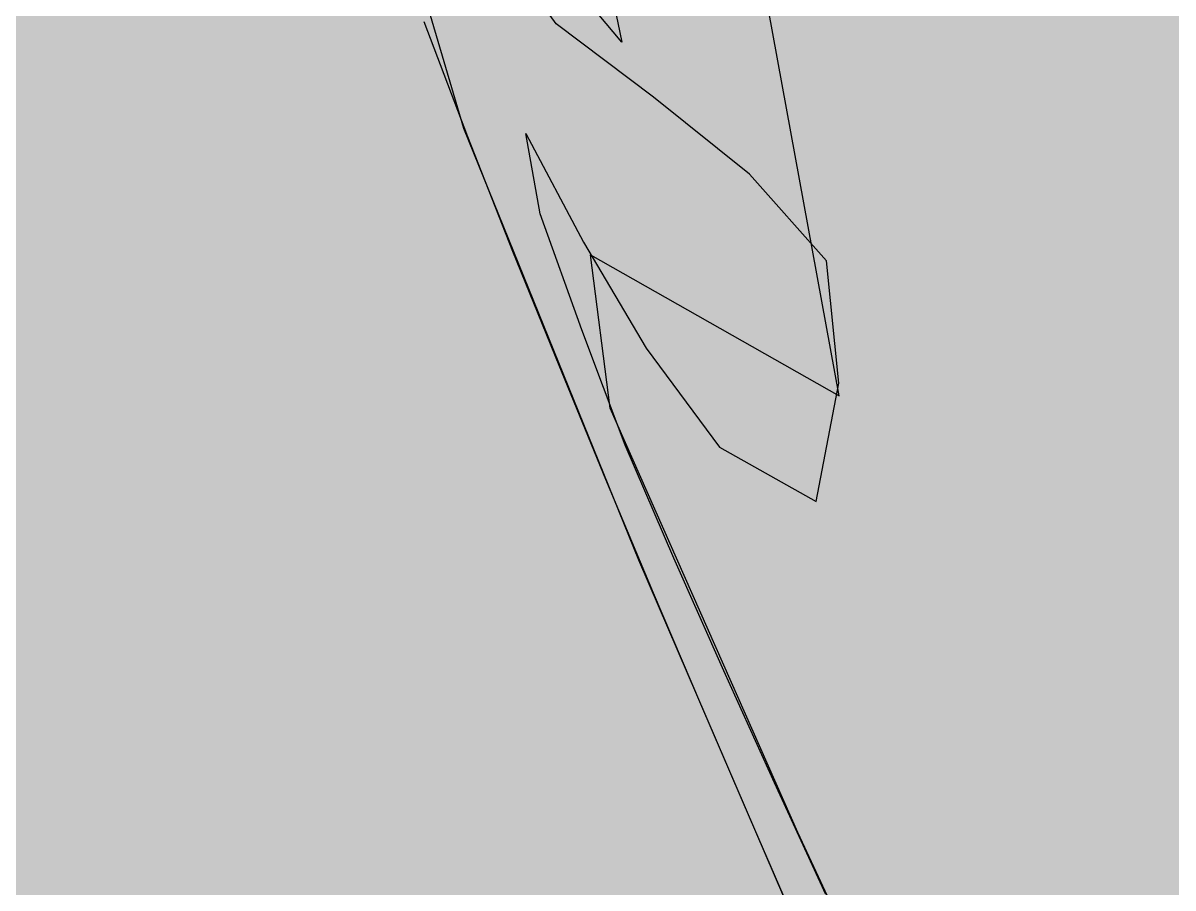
# Model space of a CAD drawing. Extents: x 0 to 1501, y 0 to 1747.
# Drawn here: x 85.57 to 86.763, y 1705.782 to 1706.68 of the extents above; entities that cross this region are included whole.
import ezdxf

# ---------------------------------------------------------------- set-up
doc = ezdxf.new("R2010")
doc.units = 0

msp = doc.modelspace()

# ---------------------------------------------------------------- hatches: boundary and pattern name
at = {"true_color": 0xf8f9fa}
msp.add_hatch(color=256, dxfattribs=at).paths.add_polyline_path([(0, 1747), (1280, 1747), (1280, 1027), (0, 1027)], flags=0)
at = {"true_color": 0xffffff}
msp.add_hatch(color=256, dxfattribs=at).paths.add_polyline_path([(0, 1747), (1280, 1747), (1280, 1681), (0, 1681)], flags=0)
at = {"true_color": 0x232323}
for points in [[(86.1795, 1706.28), (86.1589, 1706.4391), (86.4171, 1706.2928), (86.3301, 1706.7673), (86.19, 1707.2299), (86.0302, 1707.6861), (85.8595, 1708.1384), (85.6782, 1708.5865), (85.4749, 1709.025), (85.2446, 1709.1659), (85.115, 1709.3333), (84.9751, 1709.796), (84.8561, 1710.2645), (84.7533, 1710.7369), (84.661, 1711.2114), (84.5765, 1711.6874), (84.5001, 1712.1647), (84.4493, 1712.6454), (84.3983, 1713.1261), (84.3437, 1713.6064), (84.2857, 1714.0864), (84.239, 1714.5675), (84.2079, 1715.0499), (84.1911, 1715.533), (84.1929, 1716.0163), (84.1425, 1716.4892), (84.0109, 1716.2711), (84.0021, 1716.041), (84.087, 1715.7855), (84.1407, 1715.9398), (84.1501, 1715.4566), (84.1738, 1714.9737), (84.2019, 1714.4911), (84.2324, 1714.0087), (84.2673, 1713.5266), (84.3169, 1713.0589), (84.3783, 1712.5794), (84.4484, 1712.1011), (84.5254, 1711.6238), (84.6085, 1711.1476), (84.6988, 1710.6727), (84.8074, 1710.2017), (84.9329, 1709.7349), (85.0778, 1709.2737), (85.2474, 1708.8211), (85.4243, 1708.6937), (85.6129, 1708.4949), (85.8052, 1708.0516), (85.9563, 1707.5924), (86.0942, 1707.1291), (86.1914, 1706.6597), (85.8976, 1707.0103), (86.0271, 1706.5705), (86.2087, 1706.1225), (86.4, 1705.6785), (86.5972, 1705.2372), (86.8181, 1704.8077), (87.056, 1704.3868), (87.2939, 1703.966), (87.2238, 1704.1029), (87.0024, 1704.5326), (86.7877, 1704.9658), (86.5783, 1705.4015), (86.374, 1705.8396), (86.1795, 1706.28)], [(86.092, 1706.565), (86.1518, 1706.4521), (86.2167, 1706.3421), (86.2928, 1706.2396), (86.3932, 1706.1831), (86.4168, 1706.3057), (86.4038, 1706.4327), (86.324, 1706.5226), (86.2244, 1706.6026), (86.1235, 1706.6788), (86.049, 1706.7821), (85.9842, 1706.8922), (85.9118, 1706.9973), (85.902, 1706.9224), (85.9426, 1706.8012), (85.9861, 1706.6811), (86.0315, 1706.5617), (86.0782, 1706.4428), (86.126, 1706.3244), (86.1747, 1706.2062), (86.2241, 1706.0884), (86.274, 1705.9708), (86.3245, 1705.8535), (86.3755, 1705.7363), (86.4269, 1705.6194), (86.4787, 1705.5026), (86.5309, 1705.386), (86.5834, 1705.2695), (86.6362, 1705.1532), (86.6896, 1705.0372), (86.7521, 1704.9258), (86.815, 1704.8146), (86.8779, 1704.7034), (86.9408, 1704.5922), (87.0037, 1704.481), (87.0665, 1704.3698), (87.1294, 1704.2586), (87.1923, 1704.1474), (87.2552, 1704.0361), (87.3181, 1703.9249), (87.3711, 1703.8313), (87.3098, 1703.9434), (87.2494, 1704.0559), (87.1897, 1704.1689), (87.1307, 1704.2822), (87.0723, 1704.3958), (87.0144, 1704.5097), (86.9569, 1704.6238), (86.8998, 1704.7381), (86.8432, 1704.8526), (86.787, 1704.9673), (86.7312, 1705.0822), (86.6756, 1705.1973), (86.6204, 1705.3125), (86.5656, 1705.4279), (86.5112, 1705.5434), (86.457, 1705.6591), (86.4033, 1705.7751), (86.35, 1705.8912), (86.2973, 1706.0075), (86.2454, 1706.1243), (86.195, 1706.2416), (86.1499, 1706.3612), (86.1069, 1706.4814), (86.092, 1706.565)]]:
    msp.add_hatch(color=256, dxfattribs=at).paths.add_polyline_path(points, flags=0)

# ---------------------------------------------------------------- linework, layer by layer
for points in [[(86.5783, 1705.4015), (86.374, 1705.8396), (86.1795, 1706.28), (86.1795, 1706.28), (86.1589, 1706.4391), (86.4171, 1706.2928), (86.3301, 1706.7673), (86.19, 1707.2299), (86.0302, 1707.6861), (85.8595, 1708.1384), (85.6782, 1708.5865)], [(85.6129, 1708.4949), (85.8052, 1708.0516), (85.9563, 1707.5924), (86.0942, 1707.1291), (86.1914, 1706.6597), (85.8976, 1707.0103), (86.0271, 1706.5705), (86.2087, 1706.1225), (86.4, 1705.6785)], [(86.4033, 1705.7751), (86.35, 1705.8912), (86.2973, 1706.0075), (86.2454, 1706.1243), (86.195, 1706.2416), (86.1499, 1706.3612), (86.1069, 1706.4814), (86.092, 1706.565), (86.092, 1706.565), (86.1518, 1706.4521), (86.2167, 1706.3421), (86.2928, 1706.2396), (86.3932, 1706.1831), (86.4168, 1706.3057), (86.4038, 1706.4327), (86.324, 1706.5226), (86.2244, 1706.6026), (86.1235, 1706.6788), (86.049, 1706.7821)], [(85.9861, 1706.6811), (86.0315, 1706.5617), (86.0782, 1706.4428), (86.126, 1706.3244), (86.1747, 1706.2062), (86.2241, 1706.0884), (86.274, 1705.9708), (86.3245, 1705.8535), (86.3755, 1705.7363)]]:
    msp.add_lwpolyline(points, dxfattribs=at)

doc.saveas('drawing.dxf')
